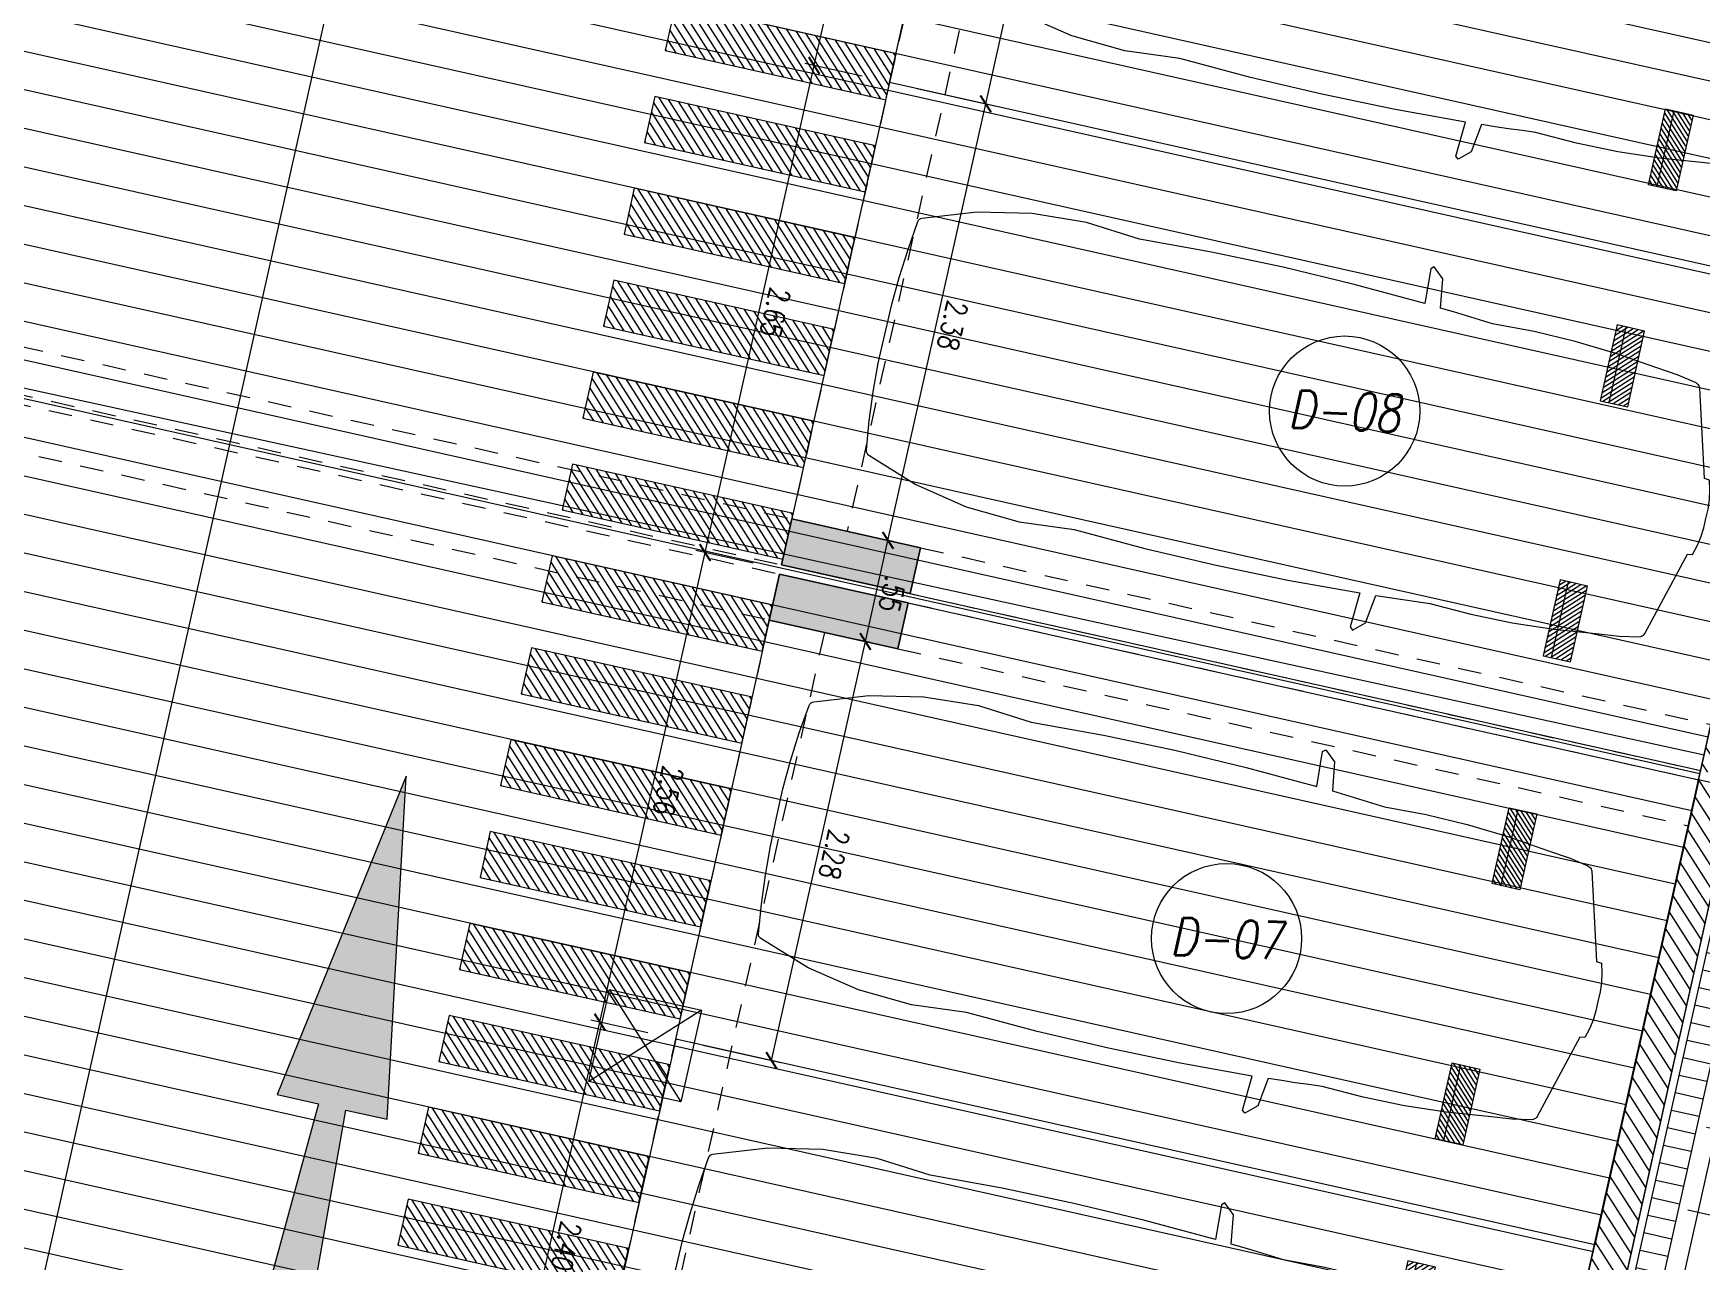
# Model space of a CAD drawing. Header units: millimetres. Extents: x 2471 to 2909, y 1327 to 1568.
# Drawn here: x 2597.23 to 2606.09, y 1433.09 to 1439.61 of the extents above; entities that cross this region are included whole.
import ezdxf
from ezdxf.enums import TextEntityAlignment as Align
from ezdxf.xclip import XClip

# ---------------------------------------------------------------- set-up
doc = ezdxf.new("R2010")
doc.units = ezdxf.units.MM
doc.header["$XCLIPFRAME"] = 2
doc.set_wipeout_variables(frame=1)
for name, pattern in [('ACAD_ISO07W100', [3, 0, -3]), ('CONTINUO', [0]), ('HIDDEN2', [0.1875, 0.125, -0.0625])]:
    doc.linetypes.add(name, pattern=pattern)
doc.layers.get('0').update_dxf_attribs({"color": 251, "lineweight": 9})
doc.layers.get('DEFPOINTS').update_dxf_attribs({"color": 251, "lineweight": 9})
for name, color, linetype, lineweight in [('000 SOS 911 TEXTOS ACI', 7, 'Continuous', 9), ('000 SOS 911 TUBERIA ACI', 3, 'Continuous', 9), ('01', 251, 'Continuous', 13), ('A-COTAS INT', 251, 'Continuous', 13), ('A-EST PLACAS', 251, 'Continuous', 13), ('A-ESTRUCTURA-HATCH', 251, 'Continuous', 13), ('A-ESTRUCTURA-MUROS', 251, 'Continuous', 13), ('A-ESTRUCTURA-VIGAS', 251, 'HIDDEN2', 13), ('A-HATCH', 251, 'Continuous', 13), ('A-LINEAS', 251, 'Continuous', 13), ('A-MOBILIARIO', 251, 'Continuous', 13), ('A-MURO BAJO', 251, 'Continuous', 13), ('A-MUROS', 251, 'Continuous', 13), ('A_30_DispositivosElect', 251, 'Continuous', 13), ('A_30_TableroElect', 251, 'Continuous', 13), ('A_50_TextoIndicaciones', 251, 'Continuous', 13), ('A_50_TextoTitulos', 251, 'Continuous', 13), ('CIRCULACION PEATONAL', 251, 'Continuous', 13), ('Cotas', 251, 'Continuous', 13)]:
    doc.layers.add(name, color=color, linetype=linetype, lineweight=lineweight)
doc.styles.add('R80-200', font='romans.shx', dxfattribs={"width": 0.8, "oblique": 10, "height": 0.2})
doc.styles.add('ROMANS', font='romans.shx', dxfattribs={"width": 0.8})
doc.dimstyles.new('COTA-75-I', dxfattribs={"dimtxt": 0.11, "dimasz": 0.075, "dimexe": 0.05, "dimexo": 0.15, "dimgap": 0.03, "dimtad": 1, "dimzin": 4, "dimdsep": 46, "dimtxsty": 'ROMANS', "dimblk": 'ARCHTICK', "dimcen": 0.09, "dimclrd": 7, "dimclre": 7, "dimclrt": 2, "dimadec": 0, "dimazin": 0, "dimtfac": 1.2, "dimtix": 1, "dimtmove": 2, "dimatfit": 3, "dimfxl": 0.05, "dimtolj": 1, "dimtzin": 4, "dimarcsym": 0})
pattern_1 = [(135, (197.33794, 7.665617), (-0.0141421356, -0.0141421356), [])]
pattern_2 = [(135, (197.40044, 7.665617), (-0.0141421356, -0.0141421356), [])]
pattern_3 = [(135, (197.28794, 7.665617), (-0.0141421356, -0.0141421356), [])]
pattern_4 = [(135, (197.35294, 7.665617), (-0.0141421356, -0.0141421356), [])]

# ---------------------------------------------------------------- blocks, each defined once
blk = doc.blocks.new('IISS P1')
at = {"color": 8}
blk.add_wipeout([(25.8002, -16.5998), (38.2002, -16.5998), (38.2002, -16.8498), (25.8002, -16.8498)], dxfattribs=at).translate(0, 0, 0)
at = {"linetype": 'CONTINUO'}
h = blk.add_hatch(dxfattribs=at)
h.set_pattern_fill('ANSI31', color=8, scale=0.03, angle=45)
h.set_pattern_definition([(90, (25.65003, -36.04968), (-0.09525, 0), [])])
h.paths.add_polyline_path([(25.8502, -16.6498), (38.1502, -16.6498), (38.1502, -16.7998), (25.8502, -16.7998)])
at = {"color": 8, "linetype": 'CONTINUO', "elevation": 0}
blk.add_lwpolyline([(25.8502, -16.6498), (38.1502, -16.6498), (38.1502, -16.7998), (25.8502, -16.7998)], close=True, dxfattribs=at)
blk = doc.blocks.new('EST P2')
at = {"layer": 'A-ESTRUCTURA-HATCH'}
h = blk.add_hatch(dxfattribs=at)
h.set_pattern_fill('ANSI31', color=256, scale=0.02)
h.set_pattern_definition([(45, (-226392.07709, -8188163.05961), (-0.04490128060535, 0.04490128060535), [])])
h.paths.add_polyline_path([(-3.61, 5.05), (-3.61, 4.85), (-44.785, 4.85), (-44.785, -0.15), (-46.99, -0.15), (-46.99, -11.15), (-3.61, -11.1501), (-3.61, -11.4001), (-47.24, -11.4), (-47.24, 0.15), (-45.035, 0.15), (-45.035, 5.0497)])
h.paths.add_polyline_path([(5.8757, 4.85), (5.8757, 5.05), (35.53, 5.05), (35.53, 4.85)])
h.paths.add_polyline_path([(35.58, -11.1501), (71.88, -11.1501), (71.88, -11.4001), (35.58, -11.4)])
h.paths.add_polyline_path([(-3.56, -11.15), (35.53, -11.15), (35.53, -11.4001), (-3.56, -11.4001)])
edge = h.paths.add_edge_path()
edge.add_arc((63.3007, -0.15), 9.7, 360, 540)
edge.add_line((53.6007, -0.15), (53.8007, -0.15))
edge.add_arc((63.3007, -0.15), 9.5, 0, 180, ccw=False)
edge.add_line((72.8007, -0.15), (73.0007, -0.15))
h.paths.add_polyline_path([(47.915, 5.05), (35.58, 5.05), (35.58, 4.85), (47.915, 4.85)])
edge = h.paths.add_edge_path()
edge.add_arc((63.3007, -0.15), 3.3, 0.00108, 49.99451)
edge.add_line((65.4221, 2.3777), (65.4222, -0.15))
edge.add_line((65.4222, -0.15), (65.2722, -0.15))
edge.add_line((65.2722, -0.15), (65.2721, 2.4964))
edge.add_arc((63.3007, -0.15), 3.3, 53.31547, 179.99992)
edge.add_line((60.0007, -0.15), (59.8007, -0.15))
edge.add_arc((63.3007, -0.15), 3.5, 0.00102, 179.99993, ccw=False)
edge.add_line((66.8007, -0.1499), (66.6007, -0.1499))
edge.add_line((66.6007, -0.1499), (66.6007, -0.1499))
h.paths.add_polyline_path([(51.865, 4.85), (53.3757, 4.85), (53.3757, 5.05), (51.865, 5.05)])
h = blk.add_hatch(color=256, dxfattribs=at)
h.dxf.hatch_style = 1
h.paths.add_polyline_path([(1.925, -0.1506), (-0.175, -0.1506), (-0.175, 4.85), (-3.56, 4.85), (-3.56, 5.05), (3.7748, 5.05), (3.7748, 3.1999), (3.6248, 3.1999), (3.6248, 4.85), (-0.0249, 4.85), (-0.0249, 2.2), (3.7748, 2.2), (3.7748, 2.0501), (-0.0249, 2.05), (-0.0249, 0), (1.925, -0.0004)])
h.paths.add_polyline_path([(51.865, 5.05), (47.915, 5.05), (47.915, -0.15), (50.25, -0.15), (50.25, 0), (48.065, 0), (48.065, 2.05), (50.015, 2.05), (50.015, 2.2), (48.065, 2.2), (48.065, 4.85), (51.715, 4.85), (51.715, 1.9), (51.865, 1.9)])
h.paths.add_polyline_path([(71.63, -6.15), (71.88, -6.15), (71.88, -6.85), (71.63, -6.85)])
h.paths.add_polyline_path([(64.42, -6.15), (64.67, -6.15), (64.67, -6.85), (64.42, -6.85)])
h.paths.add_polyline_path([(57.21, -6.15), (57.46, -6.15), (57.46, -6.85), (57.21, -6.85)])
h.paths.add_polyline_path([(50, -6.15), (50.25, -6.15), (50.25, -6.85), (50, -6.85)])
h.paths.add_polyline_path([(42.79, -6.15), (43.04, -6.15), (43.04, -6.85), (42.79, -6.85)])
h.paths.add_polyline_path([(42.79, 0.55), (43.04, 0.55), (43.04, -0.15), (42.79, -0.15)])
h.paths.add_polyline_path([(35.58, -6.15), (35.83, -6.15), (35.83, -6.85), (35.58, -6.85)])
h.paths.add_polyline_path([(35.58, 0.55), (35.83, 0.55), (35.83, -0.15), (35.58, -0.15)])
h.paths.add_polyline_path([(35.28, -6.15), (35.53, -6.15), (35.53, -6.85), (35.28, -6.85)])
h.paths.add_polyline_path([(35.28, 0.55), (35.53, 0.55), (35.53, -0.15), (35.28, -0.15)])
h.paths.add_polyline_path([(30.28, -6.15), (30.53, -6.15), (30.53, -6.85), (30.28, -6.85)])
h.paths.add_polyline_path([(30.28, 0.55), (30.53, 0.55), (30.53, -0.15), (30.28, -0.15)])
h.paths.add_polyline_path([(23.07, -6.15), (23.32, -6.15), (23.32, -6.85), (23.07, -6.85)])
h.paths.add_polyline_path([(23.07, 0.55), (23.32, 0.55), (23.32, -0.15), (23.07, -0.15)])
h.paths.add_polyline_path([(18.07, -6.15), (18.32, -6.15), (18.32, -6.85), (18.07, -6.85)])
h.paths.add_polyline_path([(18.07, 0.55), (18.32, 0.55), (18.32, -0.15), (18.07, -0.15)])
h.paths.add_polyline_path([(10.86, -6.15), (11.11, -6.15), (11.11, -6.85), (10.86, -6.85)])
h.paths.add_polyline_path([(10.86, 0.55), (11.11, 0.55), (11.11, -0.15), (10.86, -0.15)])
h.paths.add_polyline_path([(3.65, -6.15), (3.9, -6.15), (3.9, -6.85), (3.65, -6.85)])
h.paths.add_polyline_path([(3.6264, 0.55), (3.9, 0.55), (3.9, -0.15), (3.6264, -0.15)])
h.paths.add_polyline_path([(-3.56, -6.15), (-3.31, -6.15), (-3.31, -6.85), (-3.56, -6.85)])
h.paths.add_polyline_path([(-3.56, 0.55), (-3.31, 0.55), (-3.31, -0.15), (-3.56, -0.15)])
h.paths.add_polyline_path([(-3.86, -6.15), (-3.61, -6.15), (-3.61, -6.85), (-3.86, -6.85)])
h.paths.add_polyline_path([(-3.86, 0.55), (-3.61, 0.55), (-3.61, -0.15), (-3.86, -0.15)])
h.paths.add_polyline_path([(-11.07, -6.15), (-10.82, -6.15), (-10.82, -6.85), (-11.07, -6.85)])
h.paths.add_polyline_path([(-11.07, 0.55), (-10.82, 0.55), (-10.82, -0.15), (-11.07, -0.15)])
h.paths.add_polyline_path([(-18.28, -6.15), (-18.03, -6.15), (-18.03, -6.85), (-18.28, -6.85)])
h.paths.add_polyline_path([(-18.28, 0.55), (-18.03, 0.55), (-18.03, -0.15), (-18.28, -0.15)])
h.paths.add_polyline_path([(-25.49, -6.15), (-25.24, -6.15), (-25.24, -6.85), (-25.49, -6.85)])
h.paths.add_polyline_path([(-25.49, 0.55), (-25.24, 0.55), (-25.24, -0.15), (-25.49, -0.15)])
h.paths.add_polyline_path([(-32.7, -6.15), (-32.45, -6.15), (-32.45, -6.85), (-32.7, -6.85)])
h.paths.add_polyline_path([(-32.7, 0.55), (-32.45, 0.55), (-32.45, -0.15), (-32.7, -0.15)])
h.paths.add_polyline_path([(-39.91, -6.15), (-39.66, -6.15), (-39.66, -6.85), (-39.91, -6.85)])
h.paths.add_polyline_path([(-39.91, 0.55), (-39.66, 0.55), (-39.66, -0.15), (-39.91, -0.15)])
at = {"layer": 'A-EST PLACAS'}
for points in [[(35.28, 0.55), (35.53, 0.55), (35.53, -0.15), (35.28, -0.15)], [(35.58, 0.55), (35.83, 0.55), (35.83, -0.15), (35.58, -0.15)]]:
    blk.add_lwpolyline(points, close=True, dxfattribs=at)
at = {"layer": 'A-ESTRUCTURA-MUROS'}
blk.add_lwpolyline([(47.915, 5.05), (35.58, 5.05), (35.58, 4.85), (47.915, 4.85)], close=True, dxfattribs=at)
at = {"layer": 'A-ESTRUCTURA-VIGAS'}
for points in [[(35.28, 0.55), (35.28, 4.85)], [(35.53, 0.55), (35.53, 4.85)], [(35.58, 0.55), (35.58, 4.85)], [(35.83, 0.55), (35.83, 4.85)], [(30.53, 0.15), (35.28, 0.15)], [(35.83, 0.15), (42.79, 0.15)], [(30.53, -0.15), (35.28, -0.15)], [(35.28, -6.15), (35.28, -0.15)], [(35.53, -6.15), (35.53, -0.15)], [(35.58, -6.15), (35.58, -0.15)], [(35.83, -6.15), (35.83, -0.15)], [(35.83, -0.15), (42.79, -0.15)]]:
    blk.add_lwpolyline(points, dxfattribs=at)
blk = doc.blocks.new('*U849')
at = {"ltscale": 0.5}
h = blk.add_hatch(dxfattribs=at)
h.set_pattern_fill('_USER', color=41, scale=0.02, angle=135, style=0, pattern_type=0)
h.set_pattern_definition(pattern_1)
h.paths.add_polyline_path([(0.35, 4.05), (0.7626, 4.05), (0.7626, 4.2), (0.35, 4.2)])
edge = h.paths.add_edge_path(flags=17)
edge.add_line((0.35, 4.0969), (0.7626, 4.0969))
h = blk.add_hatch(dxfattribs=at)
h.set_pattern_fill('_USER', color=41, scale=0.02, angle=135, style=0, pattern_type=0)
h.set_pattern_definition(pattern_1)
h.paths.add_polyline_path([(2.15, 4.05), (1.7374, 4.05), (1.7374, 4.2), (2.15, 4.2)])
edge = h.paths.add_edge_path(flags=17)
edge.add_line((2.15, 4.0969), (1.7374, 4.0969))
at = {"color": 7, "ltscale": 0.5}
for p, q in [((0.35, 4.0969), (0.7626, 4.0969)), ((2.15, 4.0969), (1.7374, 4.0969))]:
    blk.add_line(p, q, dxfattribs=at)
at = {"ltscale": 0.5}
blk.add_lwpolyline([(0, 0), (2.5, 0), (2.5, 5), (0, 5)], close=True, dxfattribs=at)
at = {"color": 7, "ltscale": 0.5}
blk.add_lwpolyline([(2.0375, 3.0285), (2.2248, 3.018), (2.2387, 3.0332), (2.1856, 3.0921), (2.0322, 3.1148, 0.005253), (2.0106, 3.403, 0.053235), (1.9729, 4.2984), (1.96, 4.4239), (1.9407, 4.5254), (1.9362, 4.535, 0.218656), (1.9171, 4.5512), (1.4558, 4.6804), (1.4521, 4.7076, 0.091554), (1.25, 4.7343, 0.09162), (1.0479, 4.7088), (1.0442, 4.6816), (0.5829, 4.5524, 0.218656), (0.5638, 4.5362), (0.5593, 4.5266), (0.54, 4.4251), (0.5271, 4.2996, 0.053235), (0.4894, 3.4042, 0.005253), (0.4678, 3.1159), (0.3144, 3.0933), (0.2613, 3.0344), (0.2752, 3.0191), (0.4625, 3.0297, 0.028265), (0.46, 1.4757, 0.139924), (0.6046, 0.3249, 0.272148), (0.6285, 0.3061, 0.035353), (1.25, 0.2657, 0.045639), (1.8692, 0.3049, 0.272148), (1.8931, 0.3237, 0.139889), (2.04, 1.4745, 0.028265)], format="xyb", close=True, dxfattribs=at)
for points in [[(0.35, 4.2), (0.35, 4.05), (0.7626, 4.05), (0.7626, 4.2)], [(1.7374, 4.2), (1.7374, 4.05), (2.15, 4.05), (2.15, 4.2)]]:
    blk.add_lwpolyline(points, close=True, dxfattribs=at)
blk = doc.blocks.new('*U850')
at = {"ltscale": 0.5}
h = blk.add_hatch(dxfattribs=at)
h.set_pattern_fill('_USER', color=41, scale=0.02, angle=135, style=0, pattern_type=0)
h.set_pattern_definition(pattern_2)
h.paths.add_polyline_path([(0.4125, 4.05), (0.8251, 4.05), (0.8251, 4.2), (0.4125, 4.2)])
edge = h.paths.add_edge_path(flags=17)
edge.add_line((0.4125, 4.0969), (0.8251, 4.0969))
h = blk.add_hatch(dxfattribs=at)
h.set_pattern_fill('_USER', color=41, scale=0.02, angle=135, style=0, pattern_type=0)
h.set_pattern_definition(pattern_2)
h.paths.add_polyline_path([(2.2125, 4.05), (1.7999, 4.05), (1.7999, 4.2), (2.2125, 4.2)])
edge = h.paths.add_edge_path(flags=17)
edge.add_line((2.2125, 4.0969), (1.7999, 4.0969))
at = {"color": 7, "ltscale": 0.5}
for p, q in [((0.4125, 4.0969), (0.8251, 4.0969)), ((2.2125, 4.0969), (1.7999, 4.0969))]:
    blk.add_line(p, q, dxfattribs=at)
at = {"ltscale": 0.5}
blk.add_lwpolyline([(0, 0), (2.625, 0), (2.625, 5), (0, 5)], close=True, dxfattribs=at)
at = {"color": 7, "ltscale": 0.5}
blk.add_lwpolyline([(2.1, 3.0285), (2.2873, 3.018), (2.3012, 3.0332), (2.2481, 3.0921), (2.0947, 3.1148, 0.005253), (2.0731, 3.403, 0.053235), (2.0354, 4.2984), (2.0225, 4.4239), (2.0032, 4.5254), (1.9987, 4.535, 0.218656), (1.9796, 4.5512), (1.5183, 4.6804), (1.5146, 4.7076, 0.091554), (1.3125, 4.7343, 0.09162), (1.1104, 4.7088), (1.1067, 4.6816), (0.6454, 4.5524, 0.218656), (0.6263, 4.5362), (0.6218, 4.5266), (0.6025, 4.4251), (0.5896, 4.2996, 0.053235), (0.5519, 3.4042, 0.005253), (0.5303, 3.1159), (0.3769, 3.0933), (0.3238, 3.0344), (0.3377, 3.0191), (0.525, 3.0297, 0.028265), (0.5225, 1.4757, 0.139924), (0.6671, 0.3249, 0.272148), (0.691, 0.3061, 0.035353), (1.3125, 0.2657, 0.045639), (1.9317, 0.3049, 0.272148), (1.9556, 0.3237, 0.139889), (2.1025, 1.4745, 0.028265)], format="xyb", close=True, dxfattribs=at)
for points in [[(0.4125, 4.2), (0.4125, 4.05), (0.8251, 4.05), (0.8251, 4.2)], [(1.7999, 4.2), (1.7999, 4.05), (2.2125, 4.05), (2.2125, 4.2)]]:
    blk.add_lwpolyline(points, close=True, dxfattribs=at)
blk = doc.blocks.new('*U264')
at = {"layer": 'CIRCULACION PEATONAL'}
h = blk.add_hatch(dxfattribs=at)
h.set_pattern_fill('ANSI31', color=256, scale=0.3)
h.set_pattern_definition([(45, (21.750368, 0), (-0.0265165, 0.0265165), [])])
h.paths.add_polyline_path([(22.0474, 0.2275), (21.7974, 0.2275), (21.7974, -0.9725), (22.0474, -0.9725)])
h = blk.add_hatch(dxfattribs=at)
h.set_pattern_fill('ANSI31', color=256, scale=0.3)
h.set_pattern_definition([(45, (22.250368, 0), (-0.0265165, 0.0265165), [])])
h.paths.add_polyline_path([(22.5474, 0.2275), (22.2974, 0.2275), (22.2974, -0.9725), (22.5474, -0.9725)])
h = blk.add_hatch(dxfattribs=at)
h.set_pattern_fill('ANSI31', color=256, scale=0.3)
h.set_pattern_definition([(45, (22.750368, 0), (-0.0265165, 0.0265165), [])])
h.paths.add_polyline_path([(23.0474, 0.2275), (22.7974, 0.2275), (22.7974, -0.9725), (23.0474, -0.9725)])
h = blk.add_hatch(dxfattribs=at)
h.set_pattern_fill('ANSI31', color=256, scale=0.3)
h.set_pattern_definition([(45, (23.250368, 0), (-0.0265165, 0.0265165), [])])
h.paths.add_polyline_path([(23.5474, 0.2275), (23.2974, 0.2275), (23.2974, -0.9725), (23.5474, -0.9725)])
h = blk.add_hatch(dxfattribs=at)
h.set_pattern_fill('ANSI31', color=256, scale=0.3)
h.set_pattern_definition([(45, (23.750368, 0), (-0.0265165, 0.0265165), [])])
h.paths.add_polyline_path([(24.0474, 0.2275), (23.7974, 0.2275), (23.7974, -0.9725), (24.0474, -0.9725)])
h = blk.add_hatch(dxfattribs=at)
h.set_pattern_fill('ANSI31', color=256, scale=0.3)
h.set_pattern_definition([(45, (24.250368, 0), (-0.0265165, 0.0265165), [])])
h.paths.add_polyline_path([(24.5474, 0.2275), (24.2974, 0.2275), (24.2974, -0.9725), (24.5474, -0.9725)])
h = blk.add_hatch(dxfattribs=at)
h.set_pattern_fill('ANSI31', color=256, scale=0.3)
h.set_pattern_definition([(45, (24.750368, 0), (-0.0265165, 0.0265165), [])])
h.paths.add_polyline_path([(25.0474, 0.2275), (24.7974, 0.2275), (24.7974, -0.9725), (25.0474, -0.9725)])
h = blk.add_hatch(dxfattribs=at)
h.set_pattern_fill('ANSI31', color=256, scale=0.3)
h.set_pattern_definition([(45, (25.250368, 0), (-0.0265165, 0.0265165), [])])
h.paths.add_polyline_path([(25.5474, 0.2275), (25.2974, 0.2275), (25.2974, -0.9725), (25.5474, -0.9725)])
h = blk.add_hatch(dxfattribs=at)
h.set_pattern_fill('ANSI31', color=256, scale=0.3)
h.set_pattern_definition([(45, (25.750368, 0), (-0.0265165, 0.0265165), [])])
h.paths.add_polyline_path([(26.0474, 0.2275), (25.7974, 0.2275), (25.7974, -0.9725), (26.0474, -0.9725)])
h = blk.add_hatch(dxfattribs=at)
h.set_pattern_fill('ANSI31', color=256, scale=0.3)
h.set_pattern_definition([(45, (26.250368, 0), (-0.0265165, 0.0265165), [])])
h.paths.add_polyline_path([(26.5474, 0.2275), (26.2974, 0.2275), (26.2974, -0.9725), (26.5474, -0.9725)])
h = blk.add_hatch(dxfattribs=at)
h.set_pattern_fill('ANSI31', color=256, scale=0.3)
h.set_pattern_definition([(45, (26.750368, 0), (-0.0265165, 0.0265165), [])])
h.paths.add_polyline_path([(27.0474, 0.2275), (26.7974, 0.2275), (26.7974, -0.9725), (27.0474, -0.9725)])
h = blk.add_hatch(dxfattribs=at)
h.set_pattern_fill('ANSI31', color=256, scale=0.3)
h.set_pattern_definition([(45, (27.250368, 0), (-0.0265165, 0.0265165), [])])
h.paths.add_polyline_path([(27.5474, 0.2275), (27.2974, 0.2275), (27.2974, -0.9725), (27.5474, -0.9725)])
h = blk.add_hatch(dxfattribs=at)
h.set_pattern_fill('ANSI31', color=256, scale=0.3)
h.set_pattern_definition([(45, (27.750368, 0), (-0.0265165, 0.0265165), [])])
h.paths.add_polyline_path([(28.0474, 0.2275), (27.7974, 0.2275), (27.7974, -0.9725), (28.0474, -0.9725)])
h = blk.add_hatch(dxfattribs=at)
h.set_pattern_fill('ANSI31', color=256, scale=0.3)
h.set_pattern_definition([(45, (28.250368, 0), (-0.0265165, 0.0265165), [])])
h.paths.add_polyline_path([(28.5474, 0.2275), (28.2974, 0.2275), (28.2974, -0.9725), (28.5474, -0.9725)])
for points in [[(21.7974, -0.9725), (22.0474, -0.9725), (22.0474, 0.2275), (21.7974, 0.2275)], [(22.2974, -0.9725), (22.5474, -0.9725), (22.5474, 0.2275), (22.2974, 0.2275)], [(22.7974, -0.9725), (23.0474, -0.9725), (23.0474, 0.2275), (22.7974, 0.2275)], [(23.2974, -0.9725), (23.5474, -0.9725), (23.5474, 0.2275), (23.2974, 0.2275)], [(23.7974, -0.9725), (24.0474, -0.9725), (24.0474, 0.2275), (23.7974, 0.2275)], [(24.2974, -0.9725), (24.5474, -0.9725), (24.5474, 0.2275), (24.2974, 0.2275)], [(24.7974, -0.9725), (25.0474, -0.9725), (25.0474, 0.2275), (24.7974, 0.2275)], [(25.2974, -0.9725), (25.5474, -0.9725), (25.5474, 0.2275), (25.2974, 0.2275)], [(25.7974, -0.9725), (26.0474, -0.9725), (26.0474, 0.2275), (25.7974, 0.2275)], [(26.2974, -0.9725), (26.5474, -0.9725), (26.5474, 0.2275), (26.2974, 0.2275)], [(26.7974, -0.9725), (27.0474, -0.9725), (27.0474, 0.2275), (26.7974, 0.2275)], [(27.2974, -0.9725), (27.5474, -0.9725), (27.5474, 0.2275), (27.2974, 0.2275)], [(27.7974, -0.9725), (28.0474, -0.9725), (28.0474, 0.2275), (27.7974, 0.2275)], [(28.2974, -0.9725), (28.5474, -0.9725), (28.5474, 0.2275), (28.2974, 0.2275)]]:
    blk.add_lwpolyline(points, close=True, dxfattribs=at)
blk = doc.blocks.new('*U846')
at = {"ltscale": 0.5}
h = blk.add_hatch(dxfattribs=at)
h.set_pattern_fill('_USER', color=41, scale=0.02, angle=135, style=0, pattern_type=0)
h.set_pattern_definition(pattern_3)
h.paths.add_polyline_path([(0.3, 4.05), (0.7126, 4.05), (0.7126, 4.2), (0.3, 4.2)])
edge = h.paths.add_edge_path(flags=17)
edge.add_line((0.3, 4.0969), (0.7126, 4.0969))
h = blk.add_hatch(dxfattribs=at)
h.set_pattern_fill('_USER', color=41, scale=0.02, angle=135, style=0, pattern_type=0)
h.set_pattern_definition(pattern_3)
h.paths.add_polyline_path([(2.1, 4.05), (1.6874, 4.05), (1.6874, 4.2), (2.1, 4.2)])
edge = h.paths.add_edge_path(flags=17)
edge.add_line((2.1, 4.0969), (1.6874, 4.0969))
at = {"color": 7, "ltscale": 0.5}
for p, q in [((0.3, 4.0969), (0.7126, 4.0969)), ((2.1, 4.0969), (1.6874, 4.0969))]:
    blk.add_line(p, q, dxfattribs=at)
at = {"ltscale": 0.5}
blk.add_lwpolyline([(0, 0), (2.4, 0), (2.4, 5), (0, 5)], close=True, dxfattribs=at)
at = {"color": 7, "ltscale": 0.5}
blk.add_lwpolyline([(1.9875, 3.0285), (2.1748, 3.018), (2.1887, 3.0332), (2.1356, 3.0921), (1.9822, 3.1148, 0.005253), (1.9606, 3.403, 0.053235), (1.9229, 4.2984), (1.91, 4.4239), (1.8907, 4.5254), (1.8862, 4.535, 0.218656), (1.8671, 4.5512), (1.4058, 4.6804), (1.4021, 4.7076, 0.091554), (1.2, 4.7343, 0.09162), (0.9979, 4.7088), (0.9942, 4.6816), (0.5329, 4.5524, 0.218656), (0.5138, 4.5362), (0.5093, 4.5266), (0.49, 4.4251), (0.4771, 4.2996, 0.053235), (0.4394, 3.4042, 0.005253), (0.4178, 3.1159), (0.2644, 3.0933), (0.2113, 3.0344), (0.2252, 3.0191), (0.4125, 3.0297, 0.028265), (0.41, 1.4757, 0.139924), (0.5546, 0.3249, 0.272148), (0.5785, 0.3061, 0.035353), (1.2, 0.2657, 0.045639), (1.8192, 0.3049, 0.272148), (1.8431, 0.3237, 0.139889), (1.99, 1.4745, 0.028265)], format="xyb", close=True, dxfattribs=at)
for points in [[(0.3, 4.2), (0.3, 4.05), (0.7126, 4.05), (0.7126, 4.2)], [(1.6874, 4.2), (1.6874, 4.05), (2.1, 4.05), (2.1, 4.2)]]:
    blk.add_lwpolyline(points, close=True, dxfattribs=at)
blk = doc.blocks.new('*U851')
at = {"ltscale": 0.5}
h = blk.add_hatch(dxfattribs=at)
h.set_pattern_fill('_USER', color=41, scale=0.02, angle=135, style=0, pattern_type=0)
h.set_pattern_definition(pattern_4)
h.paths.add_polyline_path([(0.365, 4.05), (0.7776, 4.05), (0.7776, 4.2), (0.365, 4.2)])
edge = h.paths.add_edge_path(flags=17)
edge.add_line((0.365, 4.0969), (0.7776, 4.0969))
h = blk.add_hatch(dxfattribs=at)
h.set_pattern_fill('_USER', color=41, scale=0.02, angle=135, style=0, pattern_type=0)
h.set_pattern_definition(pattern_4)
h.paths.add_polyline_path([(2.165, 4.05), (1.7524, 4.05), (1.7524, 4.2), (2.165, 4.2)])
edge = h.paths.add_edge_path(flags=17)
edge.add_line((2.165, 4.0969), (1.7524, 4.0969))
at = {"color": 7, "ltscale": 0.5}
for p, q in [((0.365, 4.0969), (0.7776, 4.0969)), ((2.165, 4.0969), (1.7524, 4.0969))]:
    blk.add_line(p, q, dxfattribs=at)
at = {"ltscale": 0.5}
blk.add_lwpolyline([(0, 0), (2.53, 0), (2.53, 5), (0, 5)], close=True, dxfattribs=at)
at = {"color": 7, "ltscale": 0.5}
blk.add_lwpolyline([(2.0525, 3.0285), (2.2398, 3.018), (2.2537, 3.0332), (2.2006, 3.0921), (2.0472, 3.1148, 0.005253), (2.0256, 3.403, 0.053235), (1.9879, 4.2984), (1.975, 4.4239), (1.9557, 4.5254), (1.9512, 4.535, 0.218656), (1.9321, 4.5512), (1.4708, 4.6804), (1.4671, 4.7076, 0.091554), (1.265, 4.7343, 0.09162), (1.0629, 4.7088), (1.0592, 4.6816), (0.5979, 4.5524, 0.218656), (0.5788, 4.5362), (0.5743, 4.5266), (0.555, 4.4251), (0.5421, 4.2996, 0.053235), (0.5044, 3.4042, 0.005253), (0.4828, 3.1159), (0.3294, 3.0933), (0.2763, 3.0344), (0.2902, 3.0191), (0.4775, 3.0297, 0.028265), (0.475, 1.4757, 0.139924), (0.6196, 0.3249, 0.272148), (0.6435, 0.3061, 0.035353), (1.265, 0.2657, 0.045639), (1.8842, 0.3049, 0.272148), (1.9081, 0.3237, 0.139889), (2.055, 1.4745, 0.028265)], format="xyb", close=True, dxfattribs=at)
for points in [[(0.365, 4.2), (0.365, 4.05), (0.7776, 4.05), (0.7776, 4.2)], [(1.7524, 4.2), (1.7524, 4.05), (2.165, 4.05), (2.165, 4.2)]]:
    blk.add_lwpolyline(points, close=True, dxfattribs=at)
blk = doc.blocks.new('_ArchTick')
at = {"color": 0, "linetype": 'ByBlock', "const_width": 0.15}
blk.add_lwpolyline([(-0.5, -0.5), (0.5, 0.5)], dxfattribs=at)
blk = doc.blocks.new('*D649')
at = {"layer": 'Cotas', "color": 7, "lineweight": -2, "transparency": 16777216}
for p, q in [((65.1958, 13.3317), (65.1958, 13.0206)), ((67.5958, 13.3317), (67.5958, 13.0206)), ((67.5958, 13.0706), (65.1958, 13.0706))]:
    blk.add_line(p, q, dxfattribs=at)
at = {"layer": 'DEFPOINTS', "color": 0, "transparency": 16777216}
for p in [(65.1958, 13.4817), (67.5958, 13.4817), (65.1958, 13.0706)]:
    blk.add_point(p, dxfattribs=at)
at = {"layer": 'Cotas', "color": 7, "lineweight": -2, "transparency": 16777216, "xscale": 0.075, "yscale": 0.075, "zscale": 0.075, "rotation": 180}
blk.add_blockref('_ArchTick', (65.1958, 13.0706), dxfattribs=at)
at = {"layer": 'Cotas', "color": 7, "lineweight": -2, "transparency": 16777216, "xscale": 0.075, "yscale": 0.075, "zscale": 0.075}
blk.add_blockref('_ArchTick', (67.5958, 13.0706), dxfattribs=at)
at = {"layer": 'Cotas', "color": 2, "transparency": 16777216, "insert": (66.3958, 13.1556), "char_height": 0.11, "attachment_point": 5, "style": 'ROMANS'}
blk.add_mtext('\\A1;2.40', dxfattribs=at)
blk = doc.blocks.new('*D650')
at = {"layer": 'Cotas', "color": 7, "lineweight": -2, "transparency": 16777216}
for p, q in [((62.6408, 13.3317), (62.6408, 13.0206)), ((65.1958, 13.3317), (65.1958, 13.0206)), ((65.1958, 13.0706), (62.6408, 13.0706))]:
    blk.add_line(p, q, dxfattribs=at)
at = {"layer": 'DEFPOINTS', "color": 0, "transparency": 16777216}
for p in [(62.6408, 13.4817), (65.1958, 13.4817), (62.6408, 13.0706)]:
    blk.add_point(p, dxfattribs=at)
at = {"layer": 'Cotas', "color": 7, "lineweight": -2, "transparency": 16777216, "xscale": 0.075, "yscale": 0.075, "zscale": 0.075, "rotation": 180}
blk.add_blockref('_ArchTick', (62.6408, 13.0706), dxfattribs=at)
at = {"layer": 'Cotas', "color": 7, "lineweight": -2, "transparency": 16777216, "xscale": 0.075, "yscale": 0.075, "zscale": 0.075}
blk.add_blockref('_ArchTick', (65.1958, 13.0706), dxfattribs=at)
at = {"layer": 'Cotas', "color": 2, "transparency": 16777216, "insert": (63.9183, 13.1556), "char_height": 0.11, "attachment_point": 5, "style": 'ROMANS'}
blk.add_mtext('\\A1;2.56', dxfattribs=at)
blk = doc.blocks.new('*D651')
at = {"layer": 'Cotas', "color": 7, "lineweight": -2, "transparency": 16777216}
for p, q in [((59.9908, 13.3317), (59.9908, 13.0206)), ((62.6408, 13.3317), (62.6408, 13.0206)), ((62.6408, 13.0706), (59.9908, 13.0706))]:
    blk.add_line(p, q, dxfattribs=at)
at = {"layer": 'DEFPOINTS', "color": 0, "transparency": 16777216}
for p in [(59.9908, 13.4817), (62.6408, 13.4817), (59.9908, 13.0706)]:
    blk.add_point(p, dxfattribs=at)
at = {"layer": 'Cotas', "color": 7, "lineweight": -2, "transparency": 16777216, "xscale": 0.075, "yscale": 0.075, "zscale": 0.075, "rotation": 180}
blk.add_blockref('_ArchTick', (59.9908, 13.0706), dxfattribs=at)
at = {"layer": 'Cotas', "color": 7, "lineweight": -2, "transparency": 16777216, "xscale": 0.075, "yscale": 0.075, "zscale": 0.075}
blk.add_blockref('_ArchTick', (62.6408, 13.0706), dxfattribs=at)
at = {"layer": 'Cotas', "color": 2, "transparency": 16777216, "insert": (61.3158, 13.1556), "char_height": 0.11, "attachment_point": 5, "style": 'ROMANS'}
blk.add_mtext('\\A1;2.65', dxfattribs=at)
blk = doc.blocks.new('*D652')
at = {"layer": 'Cotas', "color": 7, "lineweight": -2, "transparency": 16777216}
for p, q in [((57.4908, 13.3317), (57.4908, 13.0206)), ((59.9908, 13.3317), (59.9908, 13.0206)), ((59.9908, 13.0706), (57.4908, 13.0706))]:
    blk.add_line(p, q, dxfattribs=at)
at = {"layer": 'DEFPOINTS', "color": 0, "transparency": 16777216}
for p in [(57.4908, 13.4817), (59.9908, 13.4817), (57.4908, 13.0706)]:
    blk.add_point(p, dxfattribs=at)
at = {"layer": 'Cotas', "color": 7, "lineweight": -2, "transparency": 16777216, "xscale": 0.075, "yscale": 0.075, "zscale": 0.075, "rotation": 180}
blk.add_blockref('_ArchTick', (57.4908, 13.0706), dxfattribs=at)
at = {"layer": 'Cotas', "color": 7, "lineweight": -2, "transparency": 16777216, "xscale": 0.075, "yscale": 0.075, "zscale": 0.075}
blk.add_blockref('_ArchTick', (59.9908, 13.0706), dxfattribs=at)
at = {"layer": 'Cotas', "color": 2, "transparency": 16777216, "insert": (58.7408, 13.1556), "char_height": 0.11, "attachment_point": 5, "style": 'ROMANS'}
blk.add_mtext('\\A1;2.50', dxfattribs=at)
blk = doc.blocks.new('*D666')
at = {"layer": 'Cotas', "color": 7, "lineweight": -2, "transparency": 16777216}
for p, q in [((62.9158, 14.0317), (62.9158, 13.9543)), ((65.1958, 14.0043), (62.9158, 14.0043)), ((65.1958, 13.6317), (65.1958, 14.0543))]:
    blk.add_line(p, q, dxfattribs=at)
at = {"layer": 'DEFPOINTS', "color": 0, "transparency": 16777216}
for p in [(62.9158, 14.1817), (62.9158, 14.0043), (65.1958, 13.4817)]:
    blk.add_point(p, dxfattribs=at)
at = {"layer": 'Cotas', "color": 7, "lineweight": -2, "transparency": 16777216, "xscale": 0.075, "yscale": 0.075, "zscale": 0.075, "rotation": 180}
blk.add_blockref('_ArchTick', (62.9158, 14.0043), dxfattribs=at)
at = {"layer": 'Cotas', "color": 7, "lineweight": -2, "transparency": 16777216, "xscale": 0.075, "yscale": 0.075, "zscale": 0.075}
blk.add_blockref('_ArchTick', (65.1958, 14.0043), dxfattribs=at)
at = {"layer": 'Cotas', "color": 2, "transparency": 16777216, "insert": (64.0558, 14.0893), "char_height": 0.11, "attachment_point": 5, "style": 'ROMANS'}
blk.add_mtext('\\A1;2.28', dxfattribs=at)
blk = doc.blocks.new('*D667')
at = {"layer": 'Cotas', "color": 7, "lineweight": -2, "transparency": 16777216}
for p, q in [((62.3658, 14.0317), (62.3658, 13.9543)), ((62.9158, 14.0043), (62.3658, 14.0043)), ((62.9158, 14.0317), (62.9158, 13.9543))]:
    blk.add_line(p, q, dxfattribs=at)
at = {"layer": 'DEFPOINTS', "color": 0, "transparency": 16777216}
for p in [(62.3658, 14.1817), (62.9158, 14.1817), (62.3658, 14.0043)]:
    blk.add_point(p, dxfattribs=at)
at = {"layer": 'Cotas', "color": 7, "lineweight": -2, "transparency": 16777216, "xscale": 0.075, "yscale": 0.075, "zscale": 0.075, "rotation": 180}
blk.add_blockref('_ArchTick', (62.3658, 14.0043), dxfattribs=at)
at = {"layer": 'Cotas', "color": 7, "lineweight": -2, "transparency": 16777216, "xscale": 0.075, "yscale": 0.075, "zscale": 0.075}
blk.add_blockref('_ArchTick', (62.9158, 14.0043), dxfattribs=at)
at = {"layer": 'Cotas', "color": 2, "transparency": 16777216, "insert": (62.6408, 14.0893), "char_height": 0.11, "attachment_point": 5, "style": 'ROMANS'}
blk.add_mtext('\\A1;.55', dxfattribs=at)
blk = doc.blocks.new('*D668')
at = {"layer": 'Cotas', "color": 7, "lineweight": -2, "transparency": 16777216}
for p, q in [((59.9908, 13.6317), (59.9908, 14.0543)), ((62.3658, 14.0043), (59.9908, 14.0043)), ((62.3658, 14.0317), (62.3658, 13.9543))]:
    blk.add_line(p, q, dxfattribs=at)
at = {"layer": 'DEFPOINTS', "color": 0, "transparency": 16777216}
for p in [(62.3658, 14.1817), (59.9908, 14.0043), (59.9908, 13.4817)]:
    blk.add_point(p, dxfattribs=at)
at = {"layer": 'Cotas', "color": 7, "lineweight": -2, "transparency": 16777216, "xscale": 0.075, "yscale": 0.075, "zscale": 0.075, "rotation": 180}
blk.add_blockref('_ArchTick', (59.9908, 14.0043), dxfattribs=at)
at = {"layer": 'Cotas', "color": 7, "lineweight": -2, "transparency": 16777216, "xscale": 0.075, "yscale": 0.075, "zscale": 0.075}
blk.add_blockref('_ArchTick', (62.3658, 14.0043), dxfattribs=at)
at = {"layer": 'Cotas', "color": 2, "transparency": 16777216, "insert": (61.1783, 14.0893), "char_height": 0.11, "attachment_point": 5, "style": 'ROMANS'}
blk.add_mtext('\\A1;2.38', dxfattribs=at)
blk = doc.blocks.new('*D669')
at = {"layer": 'Cotas', "color": 7, "lineweight": -2, "transparency": 16777216}
for p, q in [((57.6158, 14.0317), (57.6158, 13.9543)), ((59.9908, 14.0043), (57.6158, 14.0043)), ((59.9908, 13.6317), (59.9908, 14.0543))]:
    blk.add_line(p, q, dxfattribs=at)
at = {"layer": 'DEFPOINTS', "color": 0, "transparency": 16777216}
for p in [(57.6158, 14.1817), (57.6158, 14.0043), (59.9908, 13.4817)]:
    blk.add_point(p, dxfattribs=at)
at = {"layer": 'Cotas', "color": 7, "lineweight": -2, "transparency": 16777216, "xscale": 0.075, "yscale": 0.075, "zscale": 0.075, "rotation": 180}
blk.add_blockref('_ArchTick', (57.6158, 14.0043), dxfattribs=at)
at = {"layer": 'Cotas', "color": 7, "lineweight": -2, "transparency": 16777216, "xscale": 0.075, "yscale": 0.075, "zscale": 0.075}
blk.add_blockref('_ArchTick', (59.9908, 14.0043), dxfattribs=at)
at = {"layer": 'Cotas', "color": 2, "transparency": 16777216, "insert": (58.8033, 14.0893), "char_height": 0.11, "attachment_point": 5, "style": 'ROMANS'}
blk.add_mtext('\\A1;2.38', dxfattribs=at)
blk = doc.blocks.new('PO_GUARDIA CIVIL ESQ FAISANES_PLANTAS_Sotanos_REVA_2022.01.24 - copia$0$XREF_SOTANOS - ETAPA 1-2020.06.26$0$frr')
at = {"transparency": 33554687}
blk.add_hatch(color=8, dxfattribs=at).paths.add_polyline_path([(0.0018, -0.0107), (-0.0018, -0.0107), (-0.3, -1.8), (-0.075, -1.8), (-0.2, -4.5), (0.2, -4.5), (0.075, -1.8), (0.3, -1.8)])
at = {"color": 7}
blk.add_lwpolyline([(-0.2, -4.5), (0.2, -4.5), (0.075, -1.8), (0.3, -1.8), (0, 0), (-0.3, -1.8), (-0.075, -1.8)], close=True, dxfattribs=at)
blk = doc.blocks.new('TEXTOSSS')
at = {"transparency": 33554483, "rotation": 90}
blk.add_blockref('PO_GUARDIA CIVIL ESQ FAISANES_PLANTAS_Sotanos_REVA_2022.01.24 - copia$0$XREF_SOTANOS - ETAPA 1-2020.06.26$0$frr', (-38.6719, -40.2), dxfattribs=at)
blk = doc.blocks.new('EJE')
at = {"linetype": 'Continuous'}
blk.add_circle((0, 0), 0.797, dxfattribs=at)
at = {"layer": 'A_50_TextoIndicaciones', "style": 'ROMANS'}
blk.add_attdef('EJE', text='', height=0.6, rotation=0, dxfattribs=at).set_placement((0.4, -0.45), align=Align.MIDDLE_CENTER)
blk = doc.blocks.new('CAJA CDA  125')
at = {"layer": 'A_30_DispositivosElect'}
for p, q in [((0.25, 0.5), (-0.25, 0)), ((-0.25, 0.5), (0.25, 0))]:
    blk.add_line(p, q, dxfattribs=at)
blk.add_lwpolyline([(-0.25, 0.5), (0.25, 0.5), (0.25, 0), (-0.25, 0)], close=True, dxfattribs=at)
blk = doc.blocks.new('IE_pozo de luz-27.03.2025')
at = {"layer": 'A_30_TableroElect', "rotation": 347.3832255222029}
blk.add_blockref('CAJA CDA  125', (-67.5269, -72.2497), dxfattribs=at)
blk = doc.blocks.new('A$C47ad906b')
at = {"color": 240, "true_color": 0xed1f24}
blk.add_wipeout([(-17.9532, 13.7815), (-20.1582, 13.7815), (-20.1582, 2.2315), (98.9618, 2.2315), (98.9618, 7.2315), (99.7906, 7.2315), (100.0824, 13.4817), (99.9399, 15.1384), (99.3011, 17.2957), (98.434, 18.891), (96.5864, 20.9381), (95.1524, 21.9277), (93.5658, 22.6443), (92.3725, 22.9752), (90.3824, 23.1815), (88.3592, 22.9682), (87.1113, 22.6133), (85.5861, 21.9127), (83.9074, 20.704), (82.6862, 19.3856), (82.1939, 18.6815), (75.1468, 18.6815), (75.1468, 19.1315), (74.5468, 19.1315), (74.5468, 18.6815), (70.6718, 18.6815), (70.6718, 19.1315), (70.0718, 19.1315), (70.0718, 18.6815), (59.808, 18.6815), (59.808, 19.5314), (55.8578, 19.5314), (55.8578, 18.6815), (37.3918, 18.6815), (9.6018, 18.6818), (9.6018, 19.1315), (9.0018, 19.1315), (9.0018, 18.6817), (7.6574, 18.6815), (7.6574, 19.5315), (3.7074, 19.5315), (3.7074, 18.6818), (-19.1926, 18.6819), (-19.1926, 18.4815), (-17.9532, 18.4815)], dxfattribs=at)
at = {"layer": 'A-HATCH'}
h = blk.add_hatch(dxfattribs=at)
h.set_pattern_fill('_USER', color=256, scale=0.2, angle=90, pattern_type=0)
h.set_pattern_definition([(90, (70.12587, 10.48071), (-0.2, 7e-18), [])])
h.paths.add_polyline_path([(38.1959, 18.4817), (38.1959, 2.4817), (69.8759, 2.4817), (69.8759, 18.4817)])
blk.add_line((38.1959, 10.4816), (69.8759, 10.4816))
at = {"layer": 'A-LINEAS'}
blk.add_lwpolyline([(38.1959, 18.4817), (38.1959, 2.4817), (69.8759, 2.4817), (69.8759, 18.4817)], close=True, dxfattribs=at)
at = {"layer": 'A-MUROS'}
for p, q in [((70.0759, 18.6817), (59.8121, 18.6817)), ((75.0009, 18.4817), (55.8619, 18.4817))]:
    blk.add_line(p, q, dxfattribs=at)
for points in [[(62.3659, 13.4817), (62.6159, 13.4817), (62.6159, 14.1817), (62.3659, 14.1817)], [(62.6659, 13.4817), (62.9159, 13.4817), (62.9159, 14.1817), (62.6659, 14.1817)]]:
    blk.add_lwpolyline(points, close=True, dxfattribs=at)
blk.add_blockref('EST P2', (27.0859, 13.6317))
at = {"rotation": 180.0005141974605}
blk.add_blockref('*U264', (88.3832, 12.5093), dxfattribs=at)
at = {"layer": 'A-COTAS INT'}
blk.add_blockref('TEXTOSSS', (102.8178, 51.9817), dxfattribs=at)
at = {"layer": 'A-MOBILIARIO', "xscale": -0.9999999999999999, "rotation": 359.9999992943568}
for name, p in [('*U849', (59.9909, 13.4817)), ('*U851', (65.1959, 13.4829))]:
    blk.add_blockref(name, p, dxfattribs=at)
at = {"layer": 'A-MOBILIARIO', "rotation": 7.056432176835796e-07}
for name, p in [('*U850', (59.9909, 13.4817)), ('*U846', (65.1959, 13.4829))]:
    blk.add_blockref(name, p, dxfattribs=at)
at = {"layer": 'Cotas'}
for base, p1, p2, picture, middle in [((57.6158478, 14.0042919), (59.9908484, 13.4816538), (57.6158478, 14.1816548), '*D669', (58.8033481, 14.0892919)), ((59.9908484155, 14.0042919426), (62.3658484155, 14.1816547972), (59.9908484155, 13.4816538398), '*D668', (61.1783484155, 14.0892919426)), ((62.3658, 14.0043), (62.9158, 14.1817), (62.3658, 14.1817), '*D667', (62.6408, 14.0893)), ((62.9158, 14.0043), (65.1958, 13.4817), (62.9158, 14.1817), '*D666', (64.0558, 14.0893)), ((57.4908, 13.0706), (59.9908, 13.4817), (57.4908, 13.4817), '*D652', (58.7408, 13.1556)), ((59.9908, 13.0706), (62.6408, 13.4817), (59.9908, 13.4817), '*D651', (61.3158, 13.1556)), ((62.6408478, 13.0705554), (65.1958484, 13.4816547), (62.6408478, 13.4816551), '*D650', (63.9183481, 13.1555554)), ((65.1958, 13.0706), (67.5958, 13.4817), (65.1958, 13.4817), '*D649', (66.3958, 13.1556))]:
    dim = blk.add_linear_dim(base=base, p1=p1, p2=p2, dimstyle='COTA-75-I', dxfattribs=at)
    dim.commit()
    dim.dimension.update_dxf_attribs({"geometry": picture, "text_midpoint": middle})

msp = doc.modelspace()

# ---------------------------------------------------------------- hatches: boundary and pattern name
at = {"layer": '000 SOS 911 TEXTOS ACI'}
h = msp.add_hatch(dxfattribs=at)
h.set_pattern_fill('ANSI36', color=256, scale=0.35)
h.paths.add_polyline_path([(2614.8312, 1473.845), (2598.7784, 1477.4384), (2582.1589, 1403.1786), (2598.0626, 1398.9344)])
at = {"layer": 'A-HATCH'}
h = msp.add_hatch(dxfattribs=at)
h.set_pattern_fill('_USER', color=256, scale=0.45, angle=-102.61562, double=1, pattern_type=0)
h.set_pattern_definition([(257.384381858, (-223918.5419, -8186702.8517), (0.439135768104, -0.098284165419), []), (347.384381858, (-223918.5419, -8186702.8517), (0.098284165419, 0.439135768104), [])])
h.paths.add_polyline_path([(2604.1197, 1425.9932), (2606.8283, 1438.0937), (2609.7558, 1437.4384), (2607.0472, 1425.3378)])

# ---------------------------------------------------------------- linework, layer by layer
at = {"layer": '000 SOS 911 TUBERIA ACI', "color": 2, "elevation": 0}
msp.add_lwpolyline([(2598.7782, 1477.4384), (2614.8312, 1473.845), (2598.0626, 1398.9344), (2582.1589, 1403.1786), (2598.7784, 1477.4384)], dxfattribs=at)

# ---------------------------------------------------------------- next in the draw order: block references
at = {"rotation": 257.382561904665}
msp.add_blockref('IISS P1', (2628.8996, 1459.5918), dxfattribs=at)

# ---------------------------------------------------------------- next in the draw order: block references
at = {"linetype": 'ACAD_ISO07W100'}
ref = msp.add_blockref('A$C47ad906b', (2601.7285, 1500.8349, 0), dxfattribs=dict(at, rotation=257.382711444673))
XClip(ref).set_block_clipping_path([(-32.7771099955, 2.2226421868), (98.966152451, 2.2311685525), (98.9658266148, 7.2312249728), (99.7946497677, 7.2312789899), (100.0860832045, 13.4814635285), (100.1766123548, 17.3149815146), (100.3267845167, 20.5304395065), (97.1711962195, 20.6773210117), (93.5338054346, 23.2807166483), (85.4122358067, 23.2798339301), (85.4121779315, 21.8087508774), (84.8685753467, 21.4595517737), (84.2744105561, 21.0140181032), (83.7236675164, 20.5315185136), (83.2217984032, 20.020823719), (82.9119482925, 19.6642585539), (82.6902667088, 19.3857521464), (82.4208442196, 19.0171344008), (81.5253252406, 21.681570397), (-19.0374325849, 21.6816708043), (-22.9522799095, 17.2482101666), (-26.3217196958, 13.732875739), (-31.4099124894, 12.2080788992), (-35.6628028844, 13.1383932107)])

# ---------------------------------------------------------------- next in the draw order: linework, layer by layer
at = {"layer": '01', "elevation": 0}
msp.add_lwpolyline([(2590.0322, 1439.2865), (2606.1043, 1435.7784), (2608.7612, 1447.9518), (2592.6868, 1451.4604)], close=True, dxfattribs=at)
at = {"layer": 'A-MURO BAJO', "ltscale": 0.5, "elevation": 0}
msp.add_lwpolyline([(2604.1197, 1425.9932), (2606.8283, 1438.0937), (2609.7558, 1437.4384), (2607.0472, 1425.3378)], close=True, dxfattribs=at)

# ---------------------------------------------------------------- next in the draw order: block references
msp.add_blockref('IE_pozo de luz-27.03.2025', (2667.9547, 1506.2391, 0))
at = {"layer": 'A_50_TextoTitulos'}
ref = msp.add_blockref('EJE', (2604.1961, 1437.603, 0), dxfattribs=dict(at, xscale=0.4999999999999994, yscale=0.4999999999999994, zscale=0.4999999999999994, rotation=357.6258666337909))
ref.add_attrib('EJE', 'D-08', dxfattribs={"layer": 'A_50_TextoIndicaciones', "color": 2, "linetype": 'ByBlock', "height": 0.2, "rotation": 357.62587, "style": 'R80-200', "oblique": 10, "width": 0.8}).set_placement((2604.1961, 1437.603, 0), align=Align.MIDDLE_CENTER)
ref = msp.add_blockref('EJE', (2603.5692, 1434.8023, 0), dxfattribs=dict(at, xscale=0.4999999999999994, yscale=0.4999999999999994, zscale=0.4999999999999994, rotation=357.6258666337909))
ref.add_attrib('EJE', 'D-07', dxfattribs={"layer": 'A_50_TextoIndicaciones', "color": 2, "linetype": 'ByBlock', "height": 0.2, "rotation": 357.62587, "style": 'R80-200', "oblique": 10, "width": 0.8}).set_placement((2603.5692, 1434.8023, 0), align=Align.MIDDLE_CENTER)

doc.saveas('drawing.dxf')
